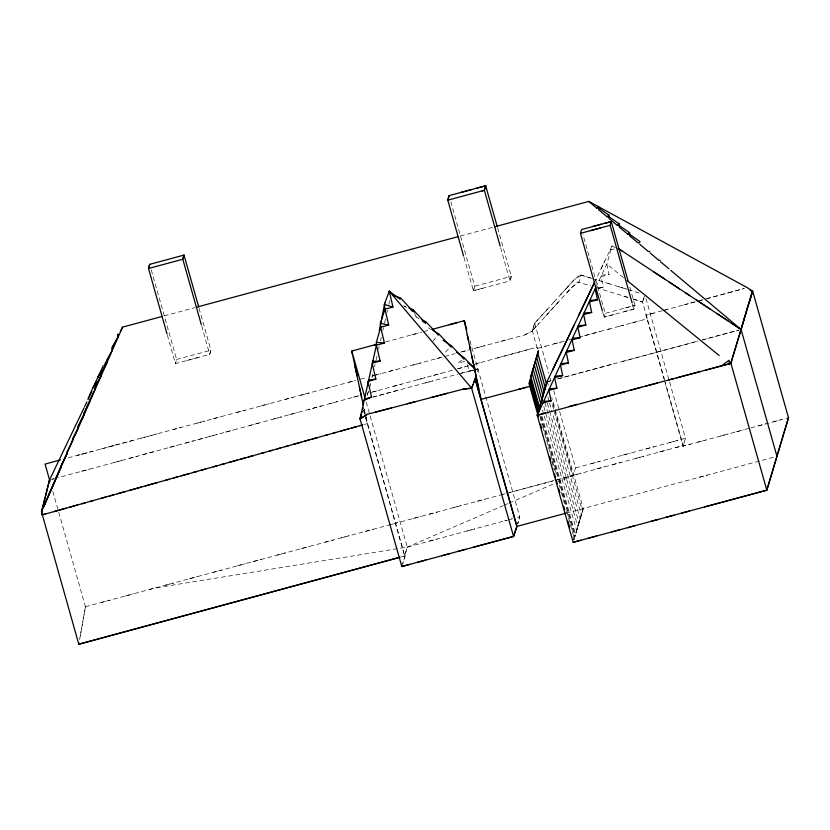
<?xml version="1.0" encoding="UTF-8"?>
<svg xmlns="http://www.w3.org/2000/svg" width="830" height="830" viewBox="0 0 830 830"><rect width="100%" height="100%" fill="white"/><g stroke="black" fill="none" stroke-linecap="round" stroke-linejoin="round"><path stroke-width="0.62" stroke-dasharray="4.15 3.11" d="M52.809 491.35L85.438 606.761L79.69 639.235L85.459 606.73M615.331 247.61L612.001 245.96L606.844 264.065L595.577 287.813M369.952 386.873L370.761 383.336M372.11 377.422L372.919 373.884M374.538 366.798L375.077 364.432M376.156 359.701L376.965 356.163M378.594 349.077L379.134 346.712M380.482 340.808L381.292 337.26M382.91 330.174L383.45 327.808M384.529 323.088L385.608 318.357M386.956 312.454L387.496 310.088M388.845 304.185L389.654 300.636M497.627 227.96L511.322 276.349L510.004 280.893L473.422 290.749L474.729 286.215L450.846 201.835M623.973 311.79L633.892 309.123L634.981 305.347L629.41 285.624M482.562 288.28L473.422 290.749L474.729 286.215L511.322 276.349L510.004 280.893L500.521 247.382M400.942 556.992L404.687 555.986L407.26 547.115L365.957 401.16M590.462 277.977L581.01 275.062L578.915 282.304L571.725 287.377L565.178 294.608M363.924 410.311L404.687 555.986L407.26 547.115L503.229 505.646M625.063 308.013L634.981 305.347L633.892 309.123L604.157 317.133L605.246 313.356L582.93 234.496M614.065 314.456L604.157 317.133L605.246 313.356L634.981 305.347M540.6 416.567L574.723 537.135L583.22 508.551L551.794 397.497M573.893 539.915L583.22 508.541L582.826 509.848M576.259 531.937L576.653 530.629L543.93 415.01M579.734 520.244L580.129 518.937L550.217 413.226M578.188 525.432L578.966 522.838L545.186 403.453M579.35 521.541L579.745 520.244M580.512 517.64L581.291 515.046L552.427 413.05M581.674 513.739L582.452 511.145L551.826 402.913M575.875 533.234L576.269 531.937M577.037 529.332L577.815 526.739L543.681 406.129M405.113 555.861L402.55 564.151L405.113 555.861L400.568 557.096M554.139 301.819L534.686 323.223L532.321 330.765L537.56 349.689M547.572 309.04L534.686 323.223L532.321 330.765L538.774 323.669M683.422 444.849L683.017 446.167L750.029 428.114M669.623 382.153L685.507 438.302L683.017 446.167L690.55 444.133M553.745 390.567L575.626 467.892L573.146 475.445L558.922 481.587M473.691 370.263L478.111 369.578L477.406 371.985L478.111 369.578L477.406 368.873L477.094 369.827L469.407 371.02L466.367 362.098M644.485 296.092L642.368 302.525L644.516 295.978M683.837 443.542L684.262 442.224M367.244 395.07L368.406 391.553M367.182 395.173L368.375 391.615M594.384 282.74L604.863 260.838M601.159 268.578L612.001 245.96M433.001 341.057L436.632 336.565M554.015 301.954L566.9 287.771M560.707 294.588L573.333 280.685L580.108 274.782L591.686 278.351M558.123 302.369L545.227 316.562M532.321 330.765L571.009 288.176L577.701 281.92L590.711 285.945M567.264 287.356L573.841 280.135L581.01 275.062M445.492 352.096L448.968 348.527M461.615 360.106L457.984 363.135L464.842 361.289M524.778 334.915L532.258 330.973L524.882 334.895L469.656 349.762M504.422 505.138L507.97 503.603M509.153 503.084L554.181 483.631M364.256 424.462L367.659 423.508L364.038 408.651M121.585 460.505L57.561 477.779M358.944 395.744L308.272 409.564M371.321 392.362L453.927 369.817M458.036 368.707L469.292 365.625M473.795 364.401L536.854 347.199L537.767 348.299M142.739 454.736L260.973 422.48M197.913 439.682L205.799 437.535M706.745 298.696L720.461 294.972M662.184 310.804L645.958 315.213L663.959 378.822M664.467 310.181L688.475 303.666M691.131 302.94L695.436 301.767M699.887 300.553L702.18 299.941M706.195 298.842L728.45 292.803M728.792 292.71L744.448 288.456M653.49 313.159L645.958 315.213L647.307 318.762L617.8 326.719M663.17 310.534L668.544 309.071M683.609 304.983L695.322 301.798M698.663 300.896L702.968 299.723M721.27 294.754L743.846 288.622M353.435 397.238L359.141 395.682M372.846 391.947L377.422 390.702M393.399 386.334L401.398 384.155M417.386 379.787L425.385 377.608M433.374 375.43L441.373 373.251M457.351 368.883L465.36 366.704M475.632 363.903L481.348 362.347M497.326 357.979L529.312 349.254M129.584 458.316L137.573 456.147M153.56 451.779L113.586 462.673M169.559 447.412L177.547 445.233M185.536 443.054L193.535 440.875M209.534 436.507L217.522 434.329M225.511 432.15L233.51 429.971M249.488 425.603L321.449 405.974M273.485 419.057L281.474 416.878M289.463 414.699L297.472 412.52M329.437 403.785L337.447 401.606M164.226 315.898L195.102 307.567M460.349 236.052L492.366 227.42M186.854 360.531L198.287 357.45M623.558 277.666L606.844 264.065L609.054 274.533L601.055 276.691L603.265 287.159L595.255 289.317M385.514 341.939L421.775 332.166M423.881 331.595L430.521 329.811M85.075 453.294L77.086 455.452L93.043 451.136M68.257 457.828L114.602 445.337M141.017 438.23L157.005 433.924M109.093 446.82L355.811 380.399M360.324 379.186L367.078 377.37M371.591 376.156L373.853 375.544M374.973 375.243L442.608 357.035M444.828 356.444L455.11 353.673M461.771 351.879L468.525 350.063M81.568 471.305L89.578 469.137M51.948 479.294L54.189 478.682M537.321 348.413L545.767 346.141M553.776 343.983L564.255 341.151M578.925 337.198L609.801 328.877M51.761 479.335L53.971 478.744M545.186 346.297L560.893 342.064M568.747 339.947L570.999 339.335M584.465 335.714L600.163 331.471M608.027 329.354L623.735 325.111M631.599 322.995L639.453 320.878M372.867 397.062L457.87 374.143M397.373 390.453L373.365 396.927M461.407 373.189L472.841 370.097M473.982 369.796L477.406 368.873M459.115 373.801L472.581 370.429M558.455 378.729L614.47 363.623M622.469 361.465L697.937 341.12M702.512 339.885L738.876 330.07L702.315 339.937M547.333 381.727L550.653 380.835M557.303 379.04L697.895 341.13M575.626 467.892L685.507 438.302M591.323 463.669L599.177 461.553M622.718 455.214L630.561 453.097M646.269 448.874L654.113 446.748M669.82 442.525L677.654 440.408M573.208 475.237L581.073 473.121M596.78 468.888L604.634 466.771M612.499 464.644L620.352 462.528M636.05 458.295L643.914 456.178M659.622 451.935L667.486 449.819M675.34 447.702L683.194 445.586L665.328 382.443M85.438 606.761L505.615 493.622M506.653 493.342L554.388 480.487M555.612 480.165L683.194 445.586L683.017 446.167L664.311 380.067M509.195 492.657L553.724 480.663M557.158 479.74L573.146 475.445L552.417 401.751M750.818 427.896L788.5 417.749M698.082 442.11L705.614 440.076M720.689 436.02L728.211 433.986M735.754 431.963L743.286 429.93M758.371 425.873L765.893 423.84M773.436 421.806L780.968 419.773M517.266 517.453L519.756 516.779L469.894 340.559M566.039 513.168L776.953 456.313M411.773 334.853L419.275 332.84M236.955 412.396L244.954 410.248M260.931 405.943L268.941 403.785M284.929 399.479L292.917 397.331M300.917 395.173L308.916 393.026M324.893 388.72L332.903 386.573M348.89 382.267L355.738 380.42M372.877 375.803L380.866 373.656M388.855 371.508L396.865 369.35M412.842 365.044L420.841 362.897M436.839 358.591L442.546 357.056M460.816 352.127L468.815 349.98M476.804 347.832L484.803 345.685M500.791 341.369L508.79 339.221M101.084 448.968L133.028 440.377M172.993 429.618L180.992 427.46M196.98 423.155L204.979 421.007M212.968 418.849L220.967 416.702M425.365 382.9L432.866 380.887M548.371 381.447L550.446 380.887M413.247 518.48L421.235 516.333M429.235 514.175L437.234 512.027M453.211 507.721L461.21 505.574M477.209 501.258L485.197 499.121M501.196 494.805L505.761 493.58M101.436 602.414L109.436 600.266M125.423 595.961L133.423 593.813M149.41 589.508L157.399 587.36M165.398 585.202L173.397 583.054M189.385 578.749L197.384 576.591M213.362 572.285L221.361 570.137M237.359 565.832L245.348 563.684M253.347 561.526L261.346 559.379M277.324 555.073L285.323 552.925M301.311 548.609L309.31 546.462M325.298 542.156L333.287 540.008M341.286 537.85L349.285 535.703M365.273 531.397L373.272 529.25M389.26 524.933L397.248 522.786M429.753 541.046L437.254 539.033M467.259 530.93L474.76 528.918M504.764 520.825L507.265 520.151L407.26 547.115L154.971 588.014M699.451 477.209L707.202 475.123M610.102 249.892L615.736 248.71M601.387 275.176L609.054 274.533M598.139 287.595L603.265 287.159M592.817 278.704L599.893 280.893M607.882 283.362L626.401 289.089M628.217 289.639L639.121 293.021M598.627 280.499L609.334 283.808M618.765 286.734L627.034 289.276M633.29 299.091L642.555 301.954L664.975 381.198M596.231 287.647L628.476 297.607M633.186 299.059L642.555 301.954M624.025 296.237L628.663 297.659M403.515 305.772L405.683 306.685M414.647 313.356L416.006 316.811L418.237 317.942M404.552 306.374L406.638 307.588M416.006 316.811L419.223 318.938M428.498 327.86L430.48 329.323M645.968 298.551L669.271 380.908M632.491 304.185L633.892 309.123M602.756 312.205L604.157 317.133M534.686 323.223L548.806 373.106M550.217 378.096L550.923 380.586M547.198 381.271L548.962 387.517M547.852 396.875L549.263 401.855M549.616 403.1L552.075 411.805M547.395 403.276L549.865 411.981M542.529 410.041L543.577 413.765M542.073 416.432L575.491 534.53M541.347 416.494L575.107 535.827M539.863 416.619L542.332 425.323M542.675 426.568L555.695 472.55M559.213 484.979L559.918 487.469M561.319 492.439L564.836 504.868M566.6 511.083L574.329 538.431L573.945 539.728L572.534 534.759M551.784 461.428L554.243 470.133M463.939 257.248L473.422 290.749M363.384 410.02L365.148 416.266M365.501 417.511L404.687 555.986M199.044 308.21L210.934 350.208L209.731 354.358L175.431 363.613L167.39 335.196M201.69 325.951L209.731 354.358L210.934 350.208L176.624 359.463L175.431 363.613L176.624 359.463L151.101 269.283M364.214 409.47L366.269 419.098M518.013 522.786L517.671 523.989L519.756 516.779L518.013 522.786M512.255 518.802L508.51 519.819L512.266 518.802"/><path stroke-width="1.25" d="M399.687 557.335L78.798 644.236L41.5 511.83L61.296 465.391L72.449 441.28L72.625 439.153L78.248 428.062L78.279 426.039C84.67 413.9 88.665 401.16 95.201 389.135L95.263 386.687L100.897 376.156L100.928 373.573L106.593 363.167L106.582 360.459L112.289 350.177L112.237 347.345L117.985 337.198L117.902 334.231L117.985 337.198M72.552 441.041L72.625 439.153L78.144 428.29L66.96 452.277L66.753 454.269L61.015 467.051M66.856 454.031L66.96 452.277M61.171 467.02L61.296 465.391L66.753 454.269M78.103 428.093L78.279 426.039L83.84 415.311L118.026 337.395L112.237 347.345L112.289 350.177M400.143 299.225L389.249 291.195L384.373 304.423L384.975 309.196L380.368 323.378L380.7 327.196L376.364 342.323L376.415 345.197L360.044 418.901L401.813 566.517L409.802 564.369M55.454 479.999L61.057 467.249L43.938 506.061M45.526 495.987L49.551 479.937L84.121 407.696M49.759 492.989L55.351 480.248M540.34 404.729L537.249 415.353L573.177 542.322L766.816 490.188L730.929 363.364L732.402 357.72M668.918 379.912L730.929 363.364L749.801 300.325M49.551 479.937L41.5 511.83M79.026 642.98L78.798 644.236L399.427 557.407M381.53 319.405L384.767 303.106M379.279 330.693L381.281 320.66M44.063 505.968L49.655 493.228M595.577 287.813L537.249 415.353L545.154 412.894M45.256 497.077L41.676 511L42.195 514.89L45.609 513.936M198.702 306.976L184.011 255.09L149.711 264.345L148.518 268.495L167.038 333.961M497.274 226.715L485.685 185.764L449.092 195.631L447.785 200.165L463.586 256.003M704.836 506.871L766.816 490.188L788.5 417.749L752.613 290.925L748.37 305.067M750.113 290.272L752.613 290.925L750.196 298.997M149.711 264.345L148.518 268.495L182.808 259.251L183.907 255.474M746.44 310.97L741.844 326.844M748.743 303.043L746.066 312.775M360.396 417.677L361.465 413.983M362.866 409.055L363.218 407.821M476.358 375.585L475.31 379.186L516.966 526.396L566.039 513.168M49.707 479.896L49.344 481.13M360.822 416.204L361.216 414.824M568.177 337.478L547.198 381.271L539.542 407.489M632.149 302.96L610.175 225.324L611.274 221.548L592.973 226.476M596.729 208.112L598.191 207.718L608.898 215.126L608.919 218.352L617.354 225.449L618.858 225.241L629.597 232.722L629.534 235.699L637.98 242.785L639.557 242.848L639.94 241.52L629.213 234.039L627.667 234.122L619.232 227.026L619.253 223.924L608.514 216.443L607.052 216.775L598.617 209.689L598.554 206.317L596.729 208.112L588.792 201.42L494.659 226.808M743.379 321.552L744.52 317.589M746.834 309.652L747.975 305.689M449.092 195.631L447.785 200.165L484.367 190.298L485.685 185.764L476.545 188.234M500.168 246.147L484.367 190.298L485.685 185.764M547.198 381.271L540.693 403.556M361.818 412.749L362.171 411.514M539.967 408.983L530.816 376.654L538.504 350.55L537.352 354.462M539.178 408.744L537.249 415.353L641.268 387.288M184.011 255.09L182.808 259.251L201.337 324.717M383.18 410.124L367.337 414.284L360.044 418.901L360.428 417.583M530.816 376.654L536.968 355.769M602.414 310.97L580.44 233.344L581.539 229.568L601.356 224.214M476.275 375.865L472.063 387.06M766.816 490.188L777.72 453.74M778.104 452.464L780.802 443.459M783.883 433.177L787.722 420.322M732.786 356.526L740.661 330.765M742.217 325.64L740.848 330.195M744.915 316.635L745.682 314.062M536.968 355.769L537.363 354.462M742.601 324.354L742.985 323.067M752.613 290.925L749.137 302.494M781.186 442.172L783.499 434.453M788.106 419.036L788.5 417.749M402.187 565.334L401.813 566.517L513.562 536.439L516.831 526.428L475.102 378.957L474.874 379.559M473.65 547.178L513.562 536.439L516.966 526.396M513.562 536.439L471.627 388.222L473.027 384.508M473.795 382.433L474.231 381.271M78.248 428.062L83.84 415.311M118.14 337.156L122.529 327.144L161.943 316.51M88.167 398.379L93.437 386.583L96.747 381.209L93.053 387.911L98.334 376.115L101.675 370.875L97.95 377.432L103.231 365.636M87.98 399.624L89.059 397.352M120.298 331.824L122.529 327.144M89.609 396.19L91.819 391.553M104.393 365.169L106.053 361.693M84.67 406.534L86.891 401.896M552.448 370.325L562.927 348.424M563.269 347.729L594.674 282.148M594.384 282.74L578.655 315.576M568.675 336.42L574.09 325.111M89.547 402.322L83.944 412.925L83.944 415.073M100.938 376.353L95.263 386.687L95.201 389.135M106.634 363.364L100.928 373.573L101.042 376.115M731.209 361.652L729.342 363.789L705.334 370.221M607.052 216.775L608.898 215.126M617.354 225.449L619.253 223.924M721.343 365.937L729.103 360.262L729.342 363.789L730.929 363.364M627.667 234.122L629.597 232.722M360.044 418.901L367.14 414.336M363.945 400.485L371.581 397.051L367.96 381.541L375.865 379.04L372.141 363.198L380.14 361.04L376.415 345.197L384.425 343.039L380.7 327.196L388.699 325.049L384.975 309.196L392.974 307.038L389.249 291.195L471.627 388.222L463.296 389.114M364.329 399.168L371.581 397.051M42.195 514.89L66.016 508.209M85.542 502.721L53.597 511.695M89.827 501.517L105.701 497.056M109.498 495.998L141.442 487.034M169.206 479.232L145.385 485.913M173.387 478.059L197.333 471.336M200.953 470.32L216.838 465.858M221.288 464.603L245.255 457.88M248.585 456.946L264.459 452.485M269.2 451.157L280.343 448.024M285.178 446.675L309.134 439.942M312.101 439.112L327.964 434.65M333.089 433.219L357.045 426.485M359.722 425.738L361.994 425.105M69.564 507.213L77.564 504.962M101.509 498.239L113.637 494.836M117.476 493.757L125.475 491.516M157.41 482.541L129.522 490.374M165.388 480.3L177.153 477.001M181.355 475.818L189.354 473.577M193.017 472.54L205.321 469.095M213.3 466.854L224.774 463.628M229.267 462.362L237.266 460.121M240.648 459.166L253.233 455.639M261.222 453.398L272.396 450.254M277.189 448.906L288.28 445.803M293.166 444.424L301.145 442.183M304.154 441.332L317.112 437.701M325.101 435.46L335.911 432.42M341.078 430.967L349.057 428.737M351.775 427.969L362.741 424.887M81.89 503.748L93.531 500.48M460.536 192.55L471.969 189.468M197.384 306.955L458.067 236.664M604.406 223.405L611.274 221.548L628.009 280.696M590.358 230.667L600.266 228.001M580.44 233.344L610.175 225.324M375.855 344.543L351.775 351.038L352.428 354.13M431.766 329.469L464.281 320.702L466.73 329.396M595.255 289.317L597.455 299.796L589.466 301.944L591.666 312.422L583.656 314.58L585.866 325.049L577.856 327.207L580.066 337.675L572.067 339.844L574.277 350.312L566.268 352.47L568.467 362.938L560.468 365.096L562.667 375.565L554.658 377.723L556.878 388.201L548.869 390.359L551.078 400.828L543.069 402.986M60.517 459.913L45.069 464.084L49.987 481.452M482.085 190.91L484.367 190.298M374.268 344.969L376.768 344.294M449.279 324.748L456.78 322.725M530.131 386.282L481.037 399.417L476.856 379.735M441.726 555.768L449.715 553.62M457.693 551.473L465.682 549.325M417.791 562.211L425.769 560.074M627.397 527.724L635.137 525.639M650.627 521.468L658.366 519.383M666.116 517.298L673.867 515.212M681.606 513.127L689.357 511.041M573.177 542.322L580.927 540.237M588.657 538.151L596.417 536.076M611.897 531.895L619.647 529.81M518.408 389.415L526.417 387.278M569.183 406.482L577.192 404.355M591.417 400.558L614.667 394.364M617.23 393.69L625.249 391.553M630.167 390.235L657.287 383.024M645.667 386.116L673.296 378.75M676.678 377.858L699.929 371.653M383.325 410.093L463.337 389.094L471.627 388.222M375.336 412.178L391.189 408.028M407.229 403.816L415.239 401.72M431.299 397.497L447.308 393.306M368.333 380.213L375.865 379.04M589.788 300.439L597.455 299.796M583.988 313.076L591.666 312.422M578.199 325.702L585.866 325.049M572.399 338.329L580.066 337.675M566.589 350.966L574.277 350.312M560.8 363.592L568.467 362.938M555 376.218L562.667 375.565M549.211 388.845L556.878 388.201M543.411 401.481L551.078 400.828M372.359 361.268L380.14 361.04M376.364 342.323L384.425 343.039M649.9 251.646L648.282 251.459L639.847 244.362M660.244 260.444L658.595 260.132L650.16 253.036M380.368 323.378L388.699 325.049M384.373 304.423L392.974 307.038M393.379 295.532L400.517 297.908L412.904 311.219L410.819 310.005M408.941 308.065L413.288 309.891L425.666 323.202L422.439 321.075M618.672 249.259L622.002 250.899M421.588 319.623L426.049 321.874L438.427 335.185M588.792 201.42L747.342 287.668L752.229 291.029M432.627 330.257L438.811 333.868L451.188 347.179M443.106 340.29L451.582 345.851L463.96 359.162M653.791 271.867L664.374 278.87M669.271 282.096L679.531 288.861M685.57 292.845L710.293 309.175M717.338 313.823L727.92 320.816M730.805 322.714L741.066 329.479L776.953 456.313M617.987 248.243L689.782 295.636M696.152 299.838L741.066 329.479L670.775 270.373M456.448 352.086L464.333 357.834L475.071 369.371M468.006 362.586L475.082 368.219M627.273 280.685L719.143 355.51M660.473 261.699L668.907 268.796M389.249 291.195L390.131 292.959M413.288 309.891L414.191 312.205M537.747 353.155L546.545 384.259M536.585 357.076L545.735 389.415M535.433 360.988L544.231 392.082M534.281 364.91L543.079 395.993M533.13 368.821L542.27 401.149M531.978 372.743L540.766 403.826M530.443 377.961L539.23 409.045M530.048 379.279L539.199 411.597M529.664 380.576L538.463 411.649M529.281 381.883L538.421 414.201M528.897 383.19L538.39 416.753M540.506 424.203L541.554 427.938M549.647 456.521L550.705 460.245M554.565 473.92L555.623 477.644M556.328 480.134L557.387 483.859M558.787 488.829L559.845 492.564M563.715 506.227L564.763 509.962M567.938 521.147L569.691 527.361M364.764 396.958L351.775 351.038L363.301 405.196M467.238 334.625L470.569 350.219M471.845 356.288L474.158 367.109M474.75 369.9L478.765 388.762M354.732 364.961L357.045 375.793M359.338 386.614L361.652 397.446M468.462 340.383L464.281 320.702L464.925 323.793M469.541 345.456L476.462 377.94M106.582 360.459L106.738 363.125M89.599 399.801L89.65 402.083"/></g></svg>
